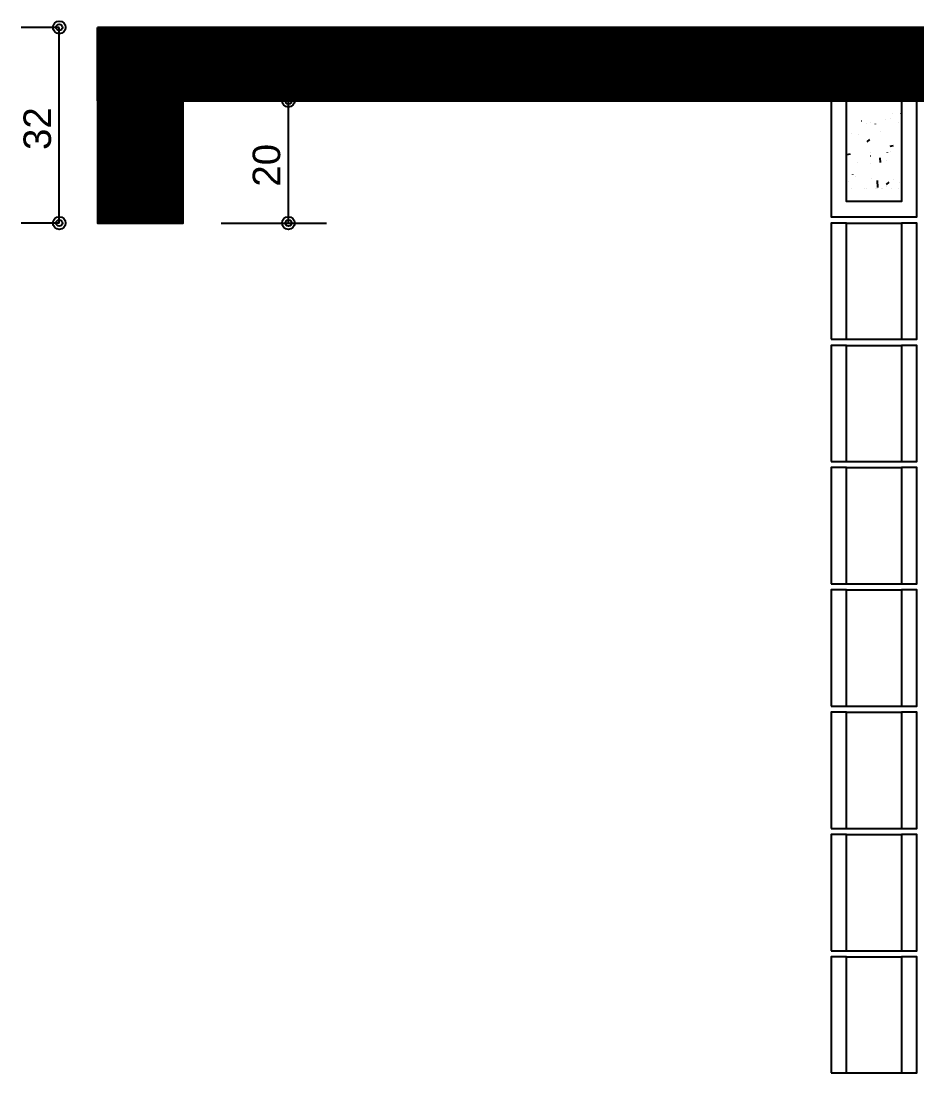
# Model space of a CAD drawing. Extents: x 0 to 119, y 0 to 84.
# Drawn here: x 26.77 to 32.64, y 25.64 to 32.52 of the extents above; entities that cross this region are included whole.
import ezdxf

# ---------------------------------------------------------------- set-up
doc = ezdxf.new("R2010")
doc.units = 0
doc.header["$MEASUREMENT"] = 0
for name, color, linetype in [('10', 252, 'CONTINUOUS'), ('29', 9, 'CONTINUOUS'), ('32', 250, 'CONTINUOUS'), ('6', 178, 'CONTINUOUS'), ('9', 8, 'CONTINUOUS')]:
    doc.layers.add(name, color=color, linetype=linetype)
doc.styles.add('TQS_ARIAL', font='arial.ttf')

msp = doc.modelspace()

# ---------------------------------------------------------------- linework, layer by layer
at = {"layer": '10', "color": 252, "linetype": 'Continuous'}
for p, q in [((32.174711, 32.000229), (32.534711, 32.000229)), ((32.174711, 31.999151), (32.534711, 31.999151)), ((32.174711, 31.999151), (32.534711, 31.999151)), ((32.174711, 31.200229), (32.534711, 31.200229)), ((32.174711, 30.440229), (32.534711, 30.440229)), ((32.174711, 30.400229), (32.534711, 30.400229)), ((32.174711, 29.640229), (32.534711, 29.640229)), ((32.174711, 29.600229), (32.534711, 29.600229)), ((32.174711, 28.840229), (32.534711, 28.840229)), ((32.174711, 28.800229), (32.534711, 28.800229)), ((32.174711, 28.040229), (32.534711, 28.040229)), ((32.174711, 28.000229), (32.534711, 28.000229)), ((32.174711, 27.240229), (32.534711, 27.240229)), ((32.174711, 27.200229), (32.534711, 27.200229)), ((32.174711, 26.440229), (32.534711, 26.440229)), ((32.174711, 26.400229), (32.534711, 26.400229)), ((32.174711, 25.640229), (32.534711, 25.640229))]:
    msp.add_line(p, q, dxfattribs=at)
for points in [[(32.174711, 32.000229), (32.074711, 32.000229), (32.074711, 31.240229), (32.634711, 31.240229), (32.634711, 32.000229), (32.534711, 32.000229), (32.534711, 31.340229), (32.174711, 31.340229), (32.174711, 32.000229)], [(32.074711, 30.440229), (32.174711, 30.440229), (32.174711, 31.200229), (32.074711, 31.200229), (32.074711, 30.440229)], [(32.534711, 30.440229), (32.634711, 30.440229), (32.634711, 31.200229), (32.534711, 31.200229), (32.534711, 30.440229)], [(32.074711, 29.640229), (32.174711, 29.640229), (32.174711, 30.400229), (32.074711, 30.400229), (32.074711, 29.640229)], [(32.534711, 29.640229), (32.634711, 29.640229), (32.634711, 30.400229), (32.534711, 30.400229), (32.534711, 29.640229)], [(32.074711, 28.840229), (32.174711, 28.840229), (32.174711, 29.600229), (32.074711, 29.600229), (32.074711, 28.840229)], [(32.534711, 28.840229), (32.634711, 28.840229), (32.634711, 29.600229), (32.534711, 29.600229), (32.534711, 28.840229)], [(32.074711, 28.040229), (32.174711, 28.040229), (32.174711, 28.800229), (32.074711, 28.800229), (32.074711, 28.040229)], [(32.534711, 28.040229), (32.634711, 28.040229), (32.634711, 28.800229), (32.534711, 28.800229), (32.534711, 28.040229)], [(32.074711, 27.240229), (32.174711, 27.240229), (32.174711, 28.000229), (32.074711, 28.000229), (32.074711, 27.240229)], [(32.534711, 27.240229), (32.634711, 27.240229), (32.634711, 28.000229), (32.534711, 28.000229), (32.534711, 27.240229)], [(32.074711, 26.440229), (32.174711, 26.440229), (32.174711, 27.200229), (32.074711, 27.200229), (32.074711, 26.440229)], [(32.534711, 26.440229), (32.634711, 26.440229), (32.634711, 27.200229), (32.534711, 27.200229), (32.534711, 26.440229)], [(32.074711, 25.640229), (32.174711, 25.640229), (32.174711, 26.400229), (32.074711, 26.400229), (32.074711, 25.640229)], [(32.534711, 25.640229), (32.634711, 25.640229), (32.634711, 26.400229), (32.534711, 26.400229), (32.534711, 25.640229)]]:
    msp.add_lwpolyline(points, dxfattribs=at)
at = {"layer": '29', "color": 9, "linetype": 'Continuous'}
for p, q in [((27.274711, 31.446641), (28.308299, 32.480229)), ((27.274711, 31.460783), (28.294157, 32.480229)), ((27.274711, 31.474925), (28.280015, 32.480229)), ((27.274711, 31.489067), (28.265873, 32.480229)), ((27.274711, 31.503209), (28.25173, 32.480229)), ((27.274711, 31.517351), (28.237588, 32.480229)), ((27.274711, 31.531493), (28.223446, 32.480229)), ((27.274711, 31.545636), (28.209304, 32.480229)), ((27.274711, 31.559778), (28.195162, 32.480229)), ((27.274711, 31.57392), (28.18102, 32.480229)), ((27.274711, 31.588062), (28.166878, 32.480229)), ((27.274711, 31.602204), (28.152735, 32.480229)), ((27.274711, 31.616346), (28.138593, 32.480229)), ((27.274711, 31.630488), (28.124451, 32.480229)), ((27.274711, 31.64463), (28.110309, 32.480229)), ((27.274711, 31.658773), (28.096167, 32.480229)), ((27.274711, 31.672915), (28.082025, 32.480229)), ((27.274711, 31.687057), (28.067883, 32.480229)), ((27.274711, 31.701199), (28.05374, 32.480229)), ((27.274711, 31.715341), (28.039598, 32.480229)), ((27.274711, 31.729483), (28.025456, 32.480229)), ((27.274711, 31.743625), (28.011314, 32.480229)), ((27.274711, 31.757768), (27.997172, 32.480229)), ((27.274711, 31.77191), (27.98303, 32.480229)), ((27.274711, 31.786052), (27.968888, 32.480229)), ((27.274711, 31.800194), (27.954746, 32.480229)), ((27.274711, 31.814336), (27.940603, 32.480229)), ((27.274711, 31.828478), (27.926461, 32.480229)), ((27.274711, 31.84262), (27.912319, 32.480229)), ((27.274711, 31.856762), (27.898177, 32.480229)), ((27.274711, 31.870905), (27.884035, 32.480229)), ((27.274711, 31.885047), (27.869893, 32.480229)), ((27.274711, 31.899189), (27.855751, 32.480229)), ((27.274711, 31.913331), (27.841608, 32.480229)), ((27.274711, 31.927473), (27.827466, 32.480229)), ((27.274711, 31.941615), (27.813324, 32.480229)), ((27.274711, 31.955757), (27.799182, 32.480229)), ((27.274711, 31.9699), (27.78504, 32.480229)), ((27.274711, 31.984042), (27.770898, 32.480229)), ((27.274711, 31.998184), (27.756756, 32.480229)), ((27.274711, 32.012326), (27.742614, 32.480229)), ((27.274711, 32.026468), (27.728471, 32.480229)), ((27.274711, 32.04061), (27.714329, 32.480229)), ((27.274711, 32.054752), (27.700187, 32.480229)), ((27.274711, 32.068895), (27.686045, 32.480229)), ((27.274711, 32.083037), (27.671903, 32.480229)), ((27.274711, 32.097179), (27.657761, 32.480229)), ((27.274711, 32.111321), (27.643619, 32.480229)), ((27.274711, 32.125463), (27.629476, 32.480229)), ((27.274711, 32.139605), (27.615334, 32.480229)), ((27.274711, 32.153747), (27.601192, 32.480229)), ((27.274711, 32.167889), (27.58705, 32.480229)), ((27.274711, 32.182032), (27.572908, 32.480229)), ((27.274711, 32.196174), (27.558766, 32.480229)), ((27.274711, 32.210316), (27.544624, 32.480229)), ((27.274711, 32.224458), (27.530481, 32.480229)), ((27.274711, 32.2386), (27.516339, 32.480229)), ((27.274711, 32.252742), (27.502197, 32.480229)), ((27.274711, 32.266884), (27.488055, 32.480229)), ((27.274711, 32.281027), (27.473913, 32.480229)), ((27.274711, 32.295169), (27.459771, 32.480229)), ((27.274711, 32.309311), (27.445629, 32.480229)), ((27.274711, 32.323453), (27.431487, 32.480229)), ((27.274711, 32.337595), (27.417344, 32.480229)), ((27.274711, 32.351737), (27.403202, 32.480229)), ((27.274711, 32.365879), (27.38906, 32.480229)), ((27.274711, 32.380022), (27.374918, 32.480229)), ((27.274711, 32.394164), (27.360776, 32.480229)), ((27.274711, 32.408306), (27.346634, 32.480229)), ((27.274711, 32.422448), (27.332492, 32.480229)), ((27.274711, 32.43659), (27.318349, 32.480229)), ((27.274711, 32.450732), (27.304207, 32.480229)), ((27.274711, 32.464874), (27.290065, 32.480229)), ((27.274711, 32.479016), (27.275923, 32.480229)), ((27.274711, 32.475812), (27.834711, 31.915812)), ((27.274711, 32.46167), (27.834711, 31.90167)), ((27.274711, 32.447528), (27.834711, 31.887528)), ((27.274711, 32.433386), (27.834711, 31.873386)), ((27.274711, 32.419244), (27.834711, 31.859244)), ((27.284436, 32.480229), (27.834711, 31.929955)), ((27.298578, 32.480229), (27.834711, 31.944097)), ((27.31272, 32.480229), (27.834711, 31.958239)), ((27.326863, 32.480229), (27.834711, 31.972381)), ((27.341005, 32.480229), (27.834711, 31.986523)), ((27.355147, 32.480229), (27.834711, 32.000229)), ((27.369289, 32.480229), (27.849289, 32.000229)), ((27.383431, 32.480229), (27.863431, 32.000229)), ((27.397573, 32.480229), (27.877573, 32.000229)), ((27.411715, 32.480229), (27.891715, 32.000229)), ((27.425858, 32.480229), (27.905858, 32.000229)), ((27.44, 32.480229), (27.92, 32.000229)), ((27.454142, 32.480229), (27.934142, 32.000229)), ((27.468284, 32.480229), (27.948284, 32.000229)), ((27.482426, 32.480229), (27.962426, 32.000229)), ((27.496568, 32.480229), (27.976568, 32.000229)), ((27.51071, 32.480229), (27.99071, 32.000229)), ((27.524853, 32.480229), (28.004853, 32.000229)), ((27.538995, 32.480229), (28.018995, 32.000229)), ((27.553137, 32.480229), (28.033137, 32.000229)), ((27.567279, 32.480229), (28.047279, 32.000229)), ((27.581421, 32.480229), (28.061421, 32.000229)), ((27.595563, 32.480229), (28.075563, 32.000229)), ((27.609705, 32.480229), (28.089705, 32.000229)), ((27.623847, 32.480229), (28.103847, 32.000229)), ((27.63799, 32.480229), (28.11799, 32.000229)), ((27.652132, 32.480229), (28.132132, 32.000229)), ((27.666274, 32.480229), (28.146274, 32.000229)), ((27.680416, 32.480229), (28.160416, 32.000229)), ((27.694558, 32.480229), (28.174558, 32.000229)), ((27.7087, 32.480229), (28.1887, 32.000229)), ((27.722842, 32.480229), (28.202842, 32.000229)), ((27.736985, 32.480229), (28.216985, 32.000229)), ((27.751127, 32.480229), (28.231127, 32.000229)), ((27.765269, 32.480229), (28.245269, 32.000229)), ((27.779411, 32.480229), (28.259411, 32.000229)), ((27.793553, 32.480229), (28.273553, 32.000229)), ((27.807695, 32.480229), (28.287695, 32.000229)), ((27.821837, 32.480229), (28.301837, 32.000229)), ((27.835979, 32.480229), (28.315979, 32.000229)), ((27.842441, 32.000229), (28.322441, 32.480229)), ((27.850122, 32.480229), (28.330122, 32.000229)), ((27.856583, 32.000229), (28.336583, 32.480229)), ((27.864264, 32.480229), (28.344264, 32.000229)), ((27.870725, 32.000229), (28.350725, 32.480229)), ((27.878406, 32.480229), (28.358406, 32.000229)), ((27.884867, 32.000229), (28.364867, 32.480229)), ((27.892548, 32.480229), (28.372548, 32.000229)), ((27.89901, 32.000229), (28.37901, 32.480229)), ((27.90669, 32.480229), (28.38669, 32.000229)), ((27.913152, 32.000229), (28.393152, 32.480229)), ((27.920832, 32.480229), (28.400832, 32.000229)), ((27.927294, 32.000229), (28.407294, 32.480229)), ((27.934974, 32.480229), (28.414974, 32.000229)), ((27.941436, 32.000229), (28.421436, 32.480229)), ((27.949117, 32.480229), (28.429117, 32.000229)), ((27.955578, 32.000229), (28.435578, 32.480229)), ((27.963259, 32.480229), (28.443259, 32.000229)), ((27.96972, 32.000229), (28.44972, 32.480229)), ((27.977401, 32.480229), (28.457401, 32.000229)), ((27.983862, 32.000229), (28.463862, 32.480229)), ((27.991543, 32.480229), (28.471543, 32.000229)), ((27.998005, 32.000229), (28.478005, 32.480229)), ((28.005685, 32.480229), (28.485685, 32.000229)), ((28.012147, 32.000229), (28.492147, 32.480229)), ((28.019827, 32.480229), (28.499827, 32.000229)), ((28.026289, 32.000229), (28.506289, 32.480229)), ((28.033969, 32.480229), (28.513969, 32.000229)), ((28.040431, 32.000229), (28.520431, 32.480229)), ((28.048112, 32.480229), (28.528112, 32.000229)), ((28.054573, 32.000229), (28.534573, 32.480229)), ((28.062254, 32.480229), (28.542254, 32.000229)), ((28.068715, 32.000229), (28.548715, 32.480229)), ((28.076396, 32.480229), (28.556396, 32.000229)), ((28.082857, 32.000229), (28.562857, 32.480229)), ((28.090538, 32.480229), (28.570538, 32.000229)), ((28.097, 32.000229), (28.577, 32.480229)), ((28.10468, 32.480229), (28.58468, 32.000229)), ((28.111142, 32.000229), (28.591142, 32.480229)), ((28.118822, 32.480229), (28.598822, 32.000229)), ((28.125284, 32.000229), (28.605284, 32.480229)), ((28.132964, 32.480229), (28.612964, 32.000229)), ((28.139426, 32.000229), (28.619426, 32.480229)), ((28.147106, 32.480229), (28.627106, 32.000229)), ((28.153568, 32.000229), (28.633568, 32.480229)), ((28.161249, 32.480229), (28.641249, 32.000229)), ((28.16771, 32.000229), (28.64771, 32.480229)), ((28.175391, 32.480229), (28.655391, 32.000229)), ((28.181852, 32.000229), (28.661852, 32.480229)), ((28.189533, 32.480229), (28.669533, 32.000229)), ((28.195994, 32.000229), (28.675994, 32.480229)), ((28.203675, 32.480229), (28.683675, 32.000229)), ((28.210137, 32.000229), (28.690137, 32.480229)), ((28.217817, 32.480229), (28.697817, 32.000229)), ((28.224279, 32.000229), (28.704279, 32.480229)), ((28.231959, 32.480229), (28.711959, 32.000229)), ((28.238421, 32.000229), (28.718421, 32.480229)), ((28.246101, 32.480229), (28.726101, 32.000229)), ((28.252563, 32.000229), (28.732563, 32.480229)), ((28.260244, 32.480229), (28.740244, 32.000229)), ((28.266705, 32.000229), (28.746705, 32.480229)), ((28.274386, 32.480229), (28.754386, 32.000229)), ((28.280847, 32.000229), (28.760847, 32.480229)), ((28.288528, 32.480229), (28.768528, 32.000229)), ((28.294989, 32.000229), (28.774989, 32.480229)), ((28.30267, 32.480229), (28.78267, 32.000229)), ((28.309132, 32.000229), (28.789132, 32.480229)), ((28.316812, 32.480229), (28.796812, 32.000229)), ((28.323274, 32.000229), (28.803274, 32.480229)), ((28.330954, 32.480229), (28.810954, 32.000229)), ((28.337416, 32.000229), (28.817416, 32.480229)), ((28.345096, 32.480229), (28.825096, 32.000229)), ((28.351558, 32.000229), (28.831558, 32.480229)), ((28.359239, 32.480229), (28.839239, 32.000229)), ((28.3657, 32.000229), (28.8457, 32.480229)), ((28.373381, 32.480229), (28.853381, 32.000229)), ((28.379842, 32.000229), (28.859842, 32.480229)), ((28.387523, 32.480229), (28.867523, 32.000229)), ((28.393984, 32.000229), (28.873984, 32.480229)), ((28.401665, 32.480229), (28.881665, 32.000229)), ((28.408127, 32.000229), (28.888127, 32.480229)), ((28.415807, 32.480229), (28.895807, 32.000229)), ((28.422269, 32.000229), (28.902269, 32.480229)), ((28.429949, 32.480229), (28.909949, 32.000229)), ((28.436411, 32.000229), (28.916411, 32.480229)), ((28.444091, 32.480229), (28.924091, 32.000229)), ((28.450553, 32.000229), (28.930553, 32.480229)), ((28.458233, 32.480229), (28.938233, 32.000229)), ((28.464695, 32.000229), (28.944695, 32.480229)), ((28.472376, 32.480229), (28.952376, 32.000229)), ((28.478837, 32.000229), (28.958837, 32.480229)), ((28.486518, 32.480229), (28.966518, 32.000229)), ((28.492979, 32.000229), (28.972979, 32.480229)), ((28.50066, 32.480229), (28.98066, 32.000229)), ((28.507121, 32.000229), (28.987121, 32.480229)), ((28.514802, 32.480229), (28.994802, 32.000229)), ((28.521264, 32.000229), (29.001264, 32.480229)), ((28.528944, 32.480229), (29.008944, 32.000229)), ((28.535406, 32.000229), (29.015406, 32.480229)), ((28.543086, 32.480229), (29.023086, 32.000229)), ((28.549548, 32.000229), (29.029548, 32.480229)), ((28.557228, 32.480229), (29.037228, 32.000229)), ((28.56369, 32.000229), (29.04369, 32.480229)), ((28.571371, 32.480229), (29.051371, 32.000229)), ((28.577832, 32.000229), (29.057832, 32.480229)), ((28.585513, 32.480229), (29.065513, 32.000229)), ((28.591974, 32.000229), (29.071974, 32.480229)), ((28.599655, 32.480229), (29.079655, 32.000229)), ((28.606116, 32.000229), (29.086116, 32.480229)), ((28.613797, 32.480229), (29.093797, 32.000229)), ((28.620259, 32.000229), (29.100259, 32.480229)), ((28.627939, 32.480229), (29.107939, 32.000229)), ((28.634401, 32.000229), (29.114401, 32.480229)), ((28.642081, 32.480229), (29.122081, 32.000229)), ((28.648543, 32.000229), (29.128543, 32.480229)), ((28.656223, 32.480229), (29.136223, 32.000229)), ((28.662685, 32.000229), (29.142685, 32.480229)), ((28.670365, 32.480229), (29.150365, 32.000229)), ((28.676827, 32.000229), (29.156827, 32.480229)), ((28.684508, 32.480229), (29.164508, 32.000229)), ((28.690969, 32.000229), (29.170969, 32.480229)), ((28.69865, 32.480229), (29.17865, 32.000229)), ((28.705111, 32.000229), (29.185111, 32.480229)), ((28.712792, 32.480229), (29.192792, 32.000229)), ((28.719253, 32.000229), (29.199253, 32.480229)), ((28.726934, 32.480229), (29.206934, 32.000229)), ((28.733396, 32.000229), (29.213396, 32.480229)), ((28.741076, 32.480229), (29.221076, 32.000229)), ((28.747538, 32.000229), (29.227538, 32.480229)), ((28.755218, 32.480229), (29.235218, 32.000229)), ((28.76168, 32.000229), (29.24168, 32.480229)), ((28.76936, 32.480229), (29.24936, 32.000229)), ((28.775822, 32.000229), (29.255822, 32.480229)), ((28.783503, 32.480229), (29.263503, 32.000229)), ((28.789964, 32.000229), (29.269964, 32.480229)), ((28.797645, 32.480229), (29.277645, 32.000229)), ((28.804106, 32.000229), (29.284106, 32.480229)), ((28.811787, 32.480229), (29.291787, 32.000229)), ((28.818248, 32.000229), (29.298248, 32.480229)), ((28.825929, 32.480229), (29.305929, 32.000229)), ((28.832391, 32.000229), (29.312391, 32.480229)), ((28.840071, 32.480229), (29.320071, 32.000229)), ((28.846533, 32.000229), (29.326533, 32.480229)), ((28.854213, 32.480229), (29.334213, 32.000229)), ((28.860675, 32.000229), (29.340675, 32.480229)), ((28.868355, 32.480229), (29.348355, 32.000229)), ((28.874817, 32.000229), (29.354817, 32.480229)), ((28.882498, 32.480229), (29.362498, 32.000229)), ((28.888959, 32.000229), (29.368959, 32.480229)), ((28.89664, 32.480229), (29.37664, 32.000229)), ((28.903101, 32.000229), (29.383101, 32.480229)), ((28.910782, 32.480229), (29.390782, 32.000229)), ((28.917243, 32.000229), (29.397243, 32.480229)), ((28.924924, 32.480229), (29.404924, 32.000229)), ((28.931386, 32.000229), (29.411386, 32.480229)), ((28.939066, 32.480229), (29.419066, 32.000229)), ((28.945528, 32.000229), (29.425528, 32.480229)), ((28.953208, 32.480229), (29.433208, 32.000229)), ((28.95967, 32.000229), (29.43967, 32.480229)), ((28.96735, 32.480229), (29.44735, 32.000229)), ((28.973812, 32.000229), (29.453812, 32.480229)), ((28.981492, 32.480229), (29.461492, 32.000229)), ((28.987954, 32.000229), (29.467954, 32.480229)), ((28.995635, 32.480229), (29.475635, 32.000229)), ((29.002096, 32.000229), (29.482096, 32.480229)), ((29.009777, 32.480229), (29.489777, 32.000229)), ((29.016238, 32.000229), (29.496238, 32.480229)), ((29.023919, 32.480229), (29.503919, 32.000229)), ((29.03038, 32.000229), (29.51038, 32.480229)), ((29.038061, 32.480229), (29.518061, 32.000229)), ((29.044523, 32.000229), (29.524523, 32.480229)), ((29.052203, 32.480229), (29.532203, 32.000229)), ((29.058665, 32.000229), (29.538665, 32.480229)), ((29.066345, 32.480229), (29.546345, 32.000229)), ((29.072807, 32.000229), (29.552807, 32.480229)), ((29.080487, 32.480229), (29.560487, 32.000229)), ((29.086949, 32.000229), (29.566949, 32.480229)), ((29.09463, 32.480229), (29.57463, 32.000229)), ((29.101091, 32.000229), (29.581091, 32.480229)), ((29.108772, 32.480229), (29.588772, 32.000229)), ((29.115233, 32.000229), (29.595233, 32.480229)), ((29.122914, 32.480229), (29.602914, 32.000229)), ((29.129375, 32.000229), (29.609375, 32.480229)), ((29.137056, 32.480229), (29.617056, 32.000229)), ((29.143518, 32.000229), (29.623518, 32.480229)), ((29.151198, 32.480229), (29.631198, 32.000229)), ((29.15766, 32.000229), (29.63766, 32.480229)), ((29.16534, 32.480229), (29.64534, 32.000229)), ((29.171802, 32.000229), (29.651802, 32.480229)), ((29.179482, 32.480229), (29.659482, 32.000229)), ((29.185944, 32.000229), (29.665944, 32.480229)), ((29.193625, 32.480229), (29.673625, 32.000229)), ((29.200086, 32.000229), (29.680086, 32.480229)), ((29.207767, 32.480229), (29.687767, 32.000229)), ((29.214228, 32.000229), (29.694228, 32.480229)), ((29.221909, 32.480229), (29.701909, 32.000229)), ((29.22837, 32.000229), (29.70837, 32.480229)), ((29.236051, 32.480229), (29.716051, 32.000229)), ((29.242513, 32.000229), (29.722513, 32.480229)), ((29.250193, 32.480229), (29.730193, 32.000229)), ((29.256655, 32.000229), (29.736655, 32.480229)), ((29.264335, 32.480229), (29.744335, 32.000229)), ((29.270797, 32.000229), (29.750797, 32.480229)), ((29.278477, 32.480229), (29.758477, 32.000229)), ((29.284939, 32.000229), (29.764939, 32.480229)), ((29.292619, 32.480229), (29.772619, 32.000229)), ((29.299081, 32.000229), (29.779081, 32.480229)), ((29.306762, 32.480229), (29.786762, 32.000229)), ((29.313223, 32.000229), (29.793223, 32.480229)), ((29.320904, 32.480229), (29.800904, 32.000229)), ((29.327365, 32.000229), (29.807365, 32.480229)), ((29.335046, 32.480229), (29.815046, 32.000229)), ((29.341507, 32.000229), (29.821507, 32.480229)), ((29.349188, 32.480229), (29.829188, 32.000229)), ((29.35565, 32.000229), (29.83565, 32.480229)), ((29.36333, 32.480229), (29.84333, 32.000229)), ((29.369792, 32.000229), (29.849792, 32.480229)), ((29.377472, 32.480229), (29.857472, 32.000229)), ((29.383934, 32.000229), (29.863934, 32.480229)), ((29.391614, 32.480229), (29.871614, 32.000229)), ((29.398076, 32.000229), (29.878076, 32.480229)), ((29.405757, 32.480229), (29.885757, 32.000229)), ((29.412218, 32.000229), (29.892218, 32.480229)), ((29.419899, 32.480229), (29.899899, 32.000229)), ((29.42636, 32.000229), (29.90636, 32.480229)), ((29.434041, 32.480229), (29.914041, 32.000229)), ((29.440502, 32.000229), (29.920502, 32.480229)), ((29.448183, 32.480229), (29.928183, 32.000229)), ((29.454645, 32.000229), (29.934645, 32.480229)), ((29.462325, 32.480229), (29.942325, 32.000229)), ((29.468787, 32.000229), (29.948787, 32.480229)), ((29.476467, 32.480229), (29.956467, 32.000229)), ((29.482929, 32.000229), (29.962929, 32.480229)), ((29.490609, 32.480229), (29.970609, 32.000229)), ((29.497071, 32.000229), (29.977071, 32.480229)), ((29.504751, 32.480229), (29.984751, 32.000229)), ((29.511213, 32.000229), (29.991213, 32.480229)), ((29.518894, 32.480229), (29.998894, 32.000229)), ((29.525355, 32.000229), (30.005355, 32.480229)), ((29.533036, 32.480229), (30.013036, 32.000229)), ((29.539497, 32.000229), (30.019497, 32.480229)), ((29.547178, 32.480229), (30.027178, 32.000229)), ((29.553639, 32.000229), (30.033639, 32.480229)), ((29.56132, 32.480229), (30.04132, 32.000229)), ((29.567782, 32.000229), (30.047782, 32.480229)), ((29.575462, 32.480229), (30.055462, 32.000229)), ((29.581924, 32.000229), (30.061924, 32.480229)), ((29.589604, 32.480229), (30.069604, 32.000229)), ((29.596066, 32.000229), (30.076066, 32.480229)), ((29.603746, 32.480229), (30.083746, 32.000229)), ((29.610208, 32.000229), (30.090208, 32.480229)), ((29.617889, 32.480229), (30.097889, 32.000229)), ((29.62435, 32.000229), (30.10435, 32.480229)), ((29.632031, 32.480229), (30.112031, 32.000229)), ((29.638492, 32.000229), (30.118492, 32.480229)), ((29.646173, 32.480229), (30.126173, 32.000229)), ((29.652634, 32.000229), (30.132634, 32.480229)), ((29.660315, 32.480229), (30.140315, 32.000229)), ((29.666777, 32.000229), (30.146777, 32.480229)), ((29.674457, 32.480229), (30.154457, 32.000229)), ((29.680919, 32.000229), (30.160919, 32.480229)), ((29.688599, 32.480229), (30.168599, 32.000229)), ((29.695061, 32.000229), (30.175061, 32.480229)), ((29.702741, 32.480229), (30.182741, 32.000229)), ((29.709203, 32.000229), (30.189203, 32.480229)), ((29.716884, 32.480229), (30.196884, 32.000229)), ((29.723345, 32.000229), (30.203345, 32.480229)), ((29.731026, 32.480229), (30.211026, 32.000229)), ((29.737487, 32.000229), (30.217487, 32.480229)), ((29.745168, 32.480229), (30.225168, 32.000229)), ((29.751629, 32.000229), (30.231629, 32.480229)), ((29.75931, 32.480229), (30.23931, 32.000229)), ((29.765772, 32.000229), (30.245772, 32.480229)), ((29.773452, 32.480229), (30.253452, 32.000229)), ((29.779914, 32.000229), (30.259914, 32.480229)), ((29.787594, 32.480229), (30.267594, 32.000229)), ((29.794056, 32.000229), (30.274056, 32.480229)), ((29.801736, 32.480229), (30.281736, 32.000229)), ((29.808198, 32.000229), (30.288198, 32.480229)), ((29.815878, 32.480229), (30.295878, 32.000229)), ((29.82234, 32.000229), (30.30234, 32.480229)), ((29.830021, 32.480229), (30.310021, 32.000229)), ((29.836482, 32.000229), (30.316482, 32.480229)), ((29.844163, 32.480229), (30.324163, 32.000229)), ((29.850624, 32.000229), (30.330624, 32.480229)), ((29.858305, 32.480229), (30.338305, 32.000229)), ((29.864766, 32.000229), (30.344766, 32.480229)), ((29.872447, 32.480229), (30.352447, 32.000229)), ((29.878909, 32.000229), (30.358909, 32.480229)), ((29.886589, 32.480229), (30.366589, 32.000229)), ((29.893051, 32.000229), (30.373051, 32.480229)), ((29.900731, 32.480229), (30.380731, 32.000229)), ((29.907193, 32.000229), (30.387193, 32.480229)), ((29.914873, 32.480229), (30.394873, 32.000229)), ((29.921335, 32.000229), (30.401335, 32.480229)), ((29.929016, 32.480229), (30.409016, 32.000229)), ((29.935477, 32.000229), (30.415477, 32.480229)), ((29.943158, 32.480229), (30.423158, 32.000229)), ((29.949619, 32.000229), (30.429619, 32.480229)), ((29.9573, 32.480229), (30.4373, 32.000229)), ((29.963761, 32.000229), (30.443761, 32.480229)), ((29.971442, 32.480229), (30.451442, 32.000229)), ((29.977904, 32.000229), (30.457904, 32.480229)), ((29.985584, 32.480229), (30.465584, 32.000229)), ((29.992046, 32.000229), (30.472046, 32.480229)), ((29.999726, 32.480229), (30.479726, 32.000229)), ((30.006188, 32.000229), (30.486188, 32.480229)), ((30.013868, 32.480229), (30.493868, 32.000229)), ((30.02033, 32.000229), (30.50033, 32.480229)), ((30.028011, 32.480229), (30.508011, 32.000229)), ((30.034472, 32.000229), (30.514472, 32.480229)), ((30.042153, 32.480229), (30.522153, 32.000229)), ((30.048614, 32.000229), (30.528614, 32.480229)), ((30.056295, 32.480229), (30.536295, 32.000229)), ((30.062756, 32.000229), (30.542756, 32.480229)), ((30.070437, 32.480229), (30.550437, 32.000229)), ((30.076899, 32.000229), (30.556899, 32.480229)), ((30.084579, 32.480229), (30.564579, 32.000229)), ((30.091041, 32.000229), (30.571041, 32.480229)), ((30.098721, 32.480229), (30.578721, 32.000229)), ((30.105183, 32.000229), (30.585183, 32.480229)), ((30.112863, 32.480229), (30.592863, 32.000229)), ((30.119325, 32.000229), (30.599325, 32.480229)), ((30.127005, 32.480229), (30.607005, 32.000229)), ((30.133467, 32.000229), (30.613467, 32.480229)), ((30.141148, 32.480229), (30.621148, 32.000229)), ((30.147609, 32.000229), (30.627609, 32.480229)), ((30.15529, 32.480229), (30.63529, 32.000229)), ((30.161751, 32.000229), (30.641751, 32.480229)), ((30.169432, 32.480229), (30.649432, 32.000229)), ((30.175893, 32.000229), (30.655893, 32.480229)), ((30.183574, 32.480229), (30.663574, 32.000229)), ((30.190036, 32.000229), (30.670036, 32.480229)), ((30.197716, 32.480229), (30.677716, 32.000229)), ((30.204178, 32.000229), (30.684178, 32.480229)), ((30.211858, 32.480229), (30.691858, 32.000229)), ((30.21832, 32.000229), (30.69832, 32.480229)), ((30.226, 32.480229), (30.706, 32.000229)), ((30.232462, 32.000229), (30.712462, 32.480229)), ((30.240143, 32.480229), (30.720143, 32.000229)), ((30.246604, 32.000229), (30.726604, 32.480229)), ((30.254285, 32.480229), (30.734285, 32.000229)), ((30.260746, 32.000229), (30.740746, 32.480229)), ((30.268427, 32.480229), (30.748427, 32.000229)), ((30.274888, 32.000229), (30.754888, 32.480229)), ((30.282569, 32.480229), (30.762569, 32.000229)), ((30.289031, 32.000229), (30.769031, 32.480229)), ((30.296711, 32.480229), (30.776711, 32.000229)), ((30.303173, 32.000229), (30.783173, 32.480229)), ((30.310853, 32.480229), (30.790853, 32.000229)), ((30.317315, 32.000229), (30.797315, 32.480229)), ((30.324995, 32.480229), (30.804995, 32.000229)), ((30.331457, 32.000229), (30.811457, 32.480229)), ((30.339137, 32.480229), (30.819137, 32.000229)), ((30.345599, 32.000229), (30.825599, 32.480229)), ((30.35328, 32.480229), (30.83328, 32.000229)), ((30.359741, 32.000229), (30.839741, 32.480229)), ((30.367422, 32.480229), (30.847422, 32.000229)), ((30.373883, 32.000229), (30.853883, 32.480229)), ((30.381564, 32.480229), (30.861564, 32.000229)), ((30.388025, 32.000229), (30.868025, 32.480229)), ((30.395706, 32.480229), (30.875706, 32.000229)), ((30.402168, 32.000229), (30.882168, 32.480229)), ((30.409848, 32.480229), (30.889848, 32.000229)), ((30.41631, 32.000229), (30.89631, 32.480229)), ((30.42399, 32.480229), (30.90399, 32.000229)), ((30.430452, 32.000229), (30.910452, 32.480229)), ((30.438132, 32.480229), (30.918132, 32.000229)), ((30.444594, 32.000229), (30.924594, 32.480229)), ((30.452275, 32.480229), (30.932275, 32.000229)), ((30.458736, 32.000229), (30.938736, 32.480229)), ((30.466417, 32.480229), (30.946417, 32.000229)), ((30.472878, 32.000229), (30.952878, 32.480229)), ((30.480559, 32.480229), (30.960559, 32.000229)), ((30.48702, 32.000229), (30.96702, 32.480229)), ((30.494701, 32.480229), (30.974701, 32.000229)), ((30.501163, 32.000229), (30.981163, 32.480229)), ((30.508843, 32.480229), (30.988843, 32.000229)), ((30.515305, 32.000229), (30.995305, 32.480229)), ((30.522985, 32.480229), (31.002985, 32.000229)), ((30.529447, 32.000229), (31.009447, 32.480229)), ((30.537127, 32.480229), (31.017127, 32.000229)), ((30.543589, 32.000229), (31.023589, 32.480229)), ((30.55127, 32.480229), (31.03127, 32.000229)), ((30.557731, 32.000229), (31.037731, 32.480229)), ((30.565412, 32.480229), (31.045412, 32.000229)), ((30.571873, 32.000229), (31.051873, 32.480229)), ((30.579554, 32.480229), (31.059554, 32.000229)), ((30.586015, 32.000229), (31.066015, 32.480229)), ((30.593696, 32.480229), (31.073696, 32.000229)), ((30.600158, 32.000229), (31.080158, 32.480229)), ((30.607838, 32.480229), (31.087838, 32.000229)), ((30.6143, 32.000229), (31.0943, 32.480229)), ((30.62198, 32.480229), (31.10198, 32.000229)), ((30.628442, 32.000229), (31.108442, 32.480229)), ((30.636122, 32.480229), (31.116122, 32.000229)), ((30.642584, 32.000229), (31.122584, 32.480229)), ((30.650264, 32.480229), (31.130264, 32.000229)), ((30.656726, 32.000229), (31.136726, 32.480229)), ((30.664407, 32.480229), (31.144407, 32.000229)), ((30.670868, 32.000229), (31.150868, 32.480229)), ((30.678549, 32.480229), (31.158549, 32.000229)), ((30.68501, 32.000229), (31.16501, 32.480229)), ((30.692691, 32.480229), (31.172691, 32.000229)), ((30.699152, 32.000229), (31.179152, 32.480229)), ((30.706833, 32.480229), (31.186833, 32.000229)), ((30.713295, 32.000229), (31.193295, 32.480229)), ((30.720975, 32.480229), (31.200975, 32.000229)), ((30.727437, 32.000229), (31.207437, 32.480229)), ((30.735117, 32.480229), (31.215117, 32.000229)), ((30.741579, 32.000229), (31.221579, 32.480229)), ((30.749259, 32.480229), (31.229259, 32.000229)), ((30.755721, 32.000229), (31.235721, 32.480229)), ((30.763402, 32.480229), (31.243402, 32.000229)), ((30.769863, 32.000229), (31.249863, 32.480229)), ((30.777544, 32.480229), (31.257544, 32.000229)), ((30.784005, 32.000229), (31.264005, 32.480229)), ((30.791686, 32.480229), (31.271686, 32.000229)), ((30.798147, 32.000229), (31.278147, 32.480229)), ((30.805828, 32.480229), (31.285828, 32.000229)), ((30.81229, 32.000229), (31.29229, 32.480229)), ((30.81997, 32.480229), (31.29997, 32.000229)), ((30.826432, 32.000229), (31.306432, 32.480229)), ((30.834112, 32.480229), (31.314112, 32.000229)), ((30.840574, 32.000229), (31.320574, 32.480229)), ((30.848254, 32.480229), (31.328254, 32.000229)), ((30.854716, 32.000229), (31.334716, 32.480229)), ((30.862397, 32.480229), (31.342397, 32.000229)), ((30.868858, 32.000229), (31.348858, 32.480229)), ((30.876539, 32.480229), (31.356539, 32.000229)), ((30.883, 32.000229), (31.363, 32.480229)), ((30.890681, 32.480229), (31.370681, 32.000229)), ((30.897142, 32.000229), (31.377142, 32.480229)), ((30.904823, 32.480229), (31.384823, 32.000229)), ((30.911285, 32.000229), (31.391285, 32.480229)), ((30.918965, 32.480229), (31.398965, 32.000229)), ((30.925427, 32.000229), (31.405427, 32.480229)), ((30.933107, 32.480229), (31.413107, 32.000229)), ((30.939569, 32.000229), (31.419569, 32.480229)), ((30.947249, 32.480229), (31.427249, 32.000229)), ((30.953711, 32.000229), (31.433711, 32.480229)), ((30.961391, 32.480229), (31.441391, 32.000229)), ((30.967853, 32.000229), (31.447853, 32.480229)), ((30.975534, 32.480229), (31.455534, 32.000229)), ((30.981995, 32.000229), (31.461995, 32.480229)), ((30.989676, 32.480229), (31.469676, 32.000229)), ((30.996137, 32.000229), (31.476137, 32.480229)), ((31.003818, 32.480229), (31.483818, 32.000229)), ((31.010279, 32.000229), (31.490279, 32.480229)), ((31.01796, 32.480229), (31.49796, 32.000229)), ((31.024422, 32.000229), (31.504422, 32.480229)), ((31.032102, 32.480229), (31.512102, 32.000229)), ((31.038564, 32.000229), (31.518564, 32.480229)), ((31.046244, 32.480229), (31.526244, 32.000229)), ((31.052706, 32.000229), (31.532706, 32.480229)), ((31.060386, 32.480229), (31.540386, 32.000229)), ((31.066848, 32.000229), (31.546848, 32.480229)), ((31.074529, 32.480229), (31.554529, 32.000229)), ((31.08099, 32.000229), (31.56099, 32.480229)), ((31.088671, 32.480229), (31.568671, 32.000229)), ((31.095132, 32.000229), (31.575132, 32.480229)), ((31.102813, 32.480229), (31.582813, 32.000229)), ((31.109274, 32.000229), (31.589274, 32.480229)), ((31.116955, 32.480229), (31.596955, 32.000229)), ((31.123417, 32.000229), (31.603417, 32.480229)), ((31.131097, 32.480229), (31.611097, 32.000229)), ((31.137559, 32.000229), (31.617559, 32.480229)), ((31.145239, 32.480229), (31.625239, 32.000229)), ((31.151701, 32.000229), (31.631701, 32.480229)), ((31.159381, 32.480229), (31.639381, 32.000229)), ((31.165843, 32.000229), (31.645843, 32.480229)), ((31.173523, 32.480229), (31.653523, 32.000229)), ((31.179985, 32.000229), (31.659985, 32.480229)), ((31.187666, 32.480229), (31.667666, 32.000229)), ((31.194127, 32.000229), (31.674127, 32.480229)), ((31.201808, 32.480229), (31.681808, 32.000229)), ((31.208269, 32.000229), (31.688269, 32.480229)), ((31.21595, 32.480229), (31.69595, 32.000229)), ((31.222411, 32.000229), (31.702411, 32.480229)), ((31.230092, 32.480229), (31.710092, 32.000229)), ((31.236554, 32.000229), (31.716554, 32.480229)), ((31.244234, 32.480229), (31.724234, 32.000229)), ((31.250696, 32.000229), (31.730696, 32.480229)), ((31.258376, 32.480229), (31.738376, 32.000229)), ((31.264838, 32.000229), (31.744838, 32.480229)), ((31.272518, 32.480229), (31.752518, 32.000229)), ((31.27898, 32.000229), (31.75898, 32.480229)), ((31.286661, 32.480229), (31.766661, 32.000229)), ((31.293122, 32.000229), (31.773122, 32.480229)), ((31.300803, 32.480229), (31.780803, 32.000229)), ((31.307264, 32.000229), (31.787264, 32.480229)), ((31.314945, 32.480229), (31.794945, 32.000229)), ((31.321406, 32.000229), (31.801406, 32.480229)), ((31.329087, 32.480229), (31.809087, 32.000229)), ((31.335549, 32.000229), (31.815549, 32.480229)), ((31.343229, 32.480229), (31.823229, 32.000229)), ((31.349691, 32.000229), (31.829691, 32.480229)), ((31.357371, 32.480229), (31.837371, 32.000229)), ((31.363833, 32.000229), (31.843833, 32.480229)), ((31.371513, 32.480229), (31.851513, 32.000229)), ((31.377975, 32.000229), (31.857975, 32.480229)), ((31.385656, 32.480229), (31.865656, 32.000229)), ((31.392117, 32.000229), (31.872117, 32.480229)), ((31.399798, 32.480229), (31.879798, 32.000229)), ((31.406259, 32.000229), (31.886259, 32.480229)), ((31.41394, 32.480229), (31.89394, 32.000229)), ((31.420401, 32.000229), (31.900401, 32.480229)), ((31.428082, 32.480229), (31.908082, 32.000229)), ((31.434544, 32.000229), (31.914544, 32.480229)), ((31.442224, 32.480229), (31.922224, 32.000229)), ((31.448686, 32.000229), (31.928686, 32.480229)), ((31.456366, 32.480229), (31.936366, 32.000229)), ((31.462828, 32.000229), (31.942828, 32.480229)), ((31.470508, 32.480229), (31.950508, 32.000229)), ((31.47697, 32.000229), (31.95697, 32.480229)), ((31.48465, 32.480229), (31.96465, 32.000229)), ((31.491112, 32.000229), (31.971112, 32.480229)), ((31.498793, 32.480229), (31.978793, 32.000229)), ((31.505254, 32.000229), (31.985254, 32.480229)), ((31.512935, 32.480229), (31.992935, 32.000229)), ((31.519396, 32.000229), (31.999396, 32.480229)), ((31.527077, 32.480229), (32.007077, 32.000229)), ((31.533538, 32.000229), (32.013538, 32.480229)), ((31.541219, 32.480229), (32.021219, 32.000229)), ((31.547681, 32.000229), (32.027681, 32.480229)), ((31.555361, 32.480229), (32.035361, 32.000229)), ((31.561823, 32.000229), (32.041823, 32.480229)), ((31.569503, 32.480229), (32.049503, 32.000229)), ((31.575965, 32.000229), (32.055965, 32.480229)), ((31.583645, 32.480229), (32.063645, 32.000229)), ((31.590107, 32.000229), (32.070107, 32.480229)), ((31.597788, 32.480229), (32.077788, 32.000229)), ((31.604249, 32.000229), (32.084249, 32.480229)), ((31.61193, 32.480229), (32.09193, 32.000229)), ((31.618391, 32.000229), (32.098391, 32.480229)), ((31.626072, 32.480229), (32.106072, 32.000229)), ((31.632533, 32.000229), (32.112533, 32.480229)), ((31.640214, 32.480229), (32.120214, 32.000229)), ((31.646676, 32.000229), (32.126676, 32.480229)), ((31.654356, 32.480229), (32.134356, 32.000229)), ((31.660818, 32.000229), (32.140818, 32.480229)), ((31.668498, 32.480229), (32.148498, 32.000229)), ((31.67496, 32.000229), (32.15496, 32.480229)), ((31.68264, 32.480229), (32.16264, 32.000229)), ((31.689102, 32.000229), (32.169102, 32.480229)), ((31.696783, 32.480229), (32.176783, 32.000229)), ((31.703244, 32.000229), (32.183244, 32.480229)), ((31.710925, 32.480229), (32.190925, 32.000229)), ((31.717386, 32.000229), (32.197386, 32.480229)), ((31.725067, 32.480229), (32.205067, 32.000229)), ((31.731528, 32.000229), (32.211528, 32.480229)), ((31.739209, 32.480229), (32.219209, 32.000229)), ((31.745671, 32.000229), (32.225671, 32.480229)), ((31.753351, 32.480229), (32.233351, 32.000229)), ((31.759813, 32.000229), (32.239813, 32.480229)), ((31.767493, 32.480229), (32.247493, 32.000229)), ((31.773955, 32.000229), (32.253955, 32.480229)), ((31.781635, 32.480229), (32.261635, 32.000229)), ((31.788097, 32.000229), (32.268097, 32.480229)), ((31.795777, 32.480229), (32.275777, 32.000229)), ((31.802239, 32.000229), (32.282239, 32.480229)), ((31.80992, 32.480229), (32.28992, 32.000229)), ((31.816381, 32.000229), (32.296381, 32.480229)), ((31.824062, 32.480229), (32.304062, 32.000229)), ((31.830523, 32.000229), (32.310523, 32.480229)), ((31.838204, 32.480229), (32.318204, 32.000229)), ((31.844665, 32.000229), (32.324665, 32.480229)), ((31.852346, 32.480229), (32.332346, 32.000229)), ((31.858808, 32.000229), (32.338808, 32.480229)), ((31.866488, 32.480229), (32.346488, 32.000229)), ((31.87295, 32.000229), (32.35295, 32.480229)), ((31.88063, 32.480229), (32.36063, 32.000229)), ((31.887092, 32.000229), (32.367092, 32.480229)), ((31.894772, 32.480229), (32.374772, 32.000229)), ((31.901234, 32.000229), (32.381234, 32.480229)), ((31.908915, 32.480229), (32.388915, 32.000229)), ((31.915376, 32.000229), (32.395376, 32.480229)), ((31.923057, 32.480229), (32.403057, 32.000229)), ((31.929518, 32.000229), (32.409518, 32.480229)), ((31.937199, 32.480229), (32.417199, 32.000229)), ((31.94366, 32.000229), (32.42366, 32.480229)), ((31.951341, 32.480229), (32.431341, 32.000229)), ((31.957803, 32.000229), (32.437803, 32.480229)), ((31.965483, 32.480229), (32.445483, 32.000229)), ((31.971945, 32.000229), (32.451945, 32.480229)), ((31.979625, 32.480229), (32.459625, 32.000229)), ((31.986087, 32.000229), (32.466087, 32.480229)), ((31.993767, 32.480229), (32.473767, 32.000229)), ((32.000229, 32.000229), (32.480229, 32.480229)), ((32.007909, 32.480229), (32.487909, 32.000229)), ((32.014371, 32.000229), (32.494371, 32.480229)), ((32.022052, 32.480229), (32.502052, 32.000229)), ((32.028513, 32.000229), (32.508513, 32.480229)), ((32.036194, 32.480229), (32.516194, 32.000229)), ((32.042655, 32.000229), (32.522655, 32.480229)), ((32.050336, 32.480229), (32.530336, 32.000229)), ((32.056797, 32.000229), (32.536797, 32.480229)), ((32.064478, 32.480229), (32.544478, 32.000229)), ((32.07094, 32.000229), (32.55094, 32.480229)), ((32.07862, 32.480229), (32.55862, 32.000229)), ((32.085082, 32.000229), (32.565082, 32.480229)), ((32.092762, 32.480229), (32.572762, 32.000229)), ((32.099224, 32.000229), (32.579224, 32.480229)), ((32.106904, 32.480229), (32.586904, 32.000229)), ((32.113366, 32.000229), (32.593366, 32.480229)), ((32.121047, 32.480229), (32.601047, 32.000229)), ((32.127508, 32.000229), (32.607508, 32.480229)), ((32.135189, 32.480229), (32.615189, 32.000229)), ((32.14165, 32.000229), (32.62165, 32.480229)), ((32.149331, 32.480229), (32.629331, 32.000229)), ((32.155792, 32.000229), (32.635792, 32.480229)), ((32.163473, 32.480229), (32.643473, 32.000229)), ((32.169935, 32.000229), (32.649935, 32.480229)), ((32.177615, 32.480229), (32.657615, 32.000229)), ((32.184077, 32.000229), (32.664077, 32.480229)), ((32.191757, 32.480229), (32.671757, 32.000229)), ((32.198219, 32.000229), (32.678219, 32.480229)), ((32.205899, 32.480229), (32.685899, 32.000229)), ((32.212361, 32.000229), (32.692361, 32.480229)), ((32.220042, 32.480229), (32.700042, 32.000229)), ((32.226503, 32.000229), (32.706503, 32.480229)), ((32.234184, 32.480229), (32.714184, 32.000229)), ((32.240645, 32.000229), (32.720645, 32.480229)), ((32.248326, 32.480229), (32.728326, 32.000229)), ((32.254787, 32.000229), (32.734787, 32.480229)), ((32.262468, 32.480229), (32.742468, 32.000229)), ((32.26893, 32.000229), (32.74893, 32.480229)), ((32.27661, 32.480229), (32.75661, 32.000229)), ((32.283072, 32.000229), (32.763072, 32.480229)), ((32.290752, 32.480229), (32.770752, 32.000229)), ((32.297214, 32.000229), (32.777214, 32.480229)), ((32.304894, 32.480229), (32.784894, 32.000229)), ((32.311356, 32.000229), (32.791356, 32.480229)), ((32.319036, 32.480229), (32.799036, 32.000229)), ((32.325498, 32.000229), (32.805498, 32.480229)), ((32.333179, 32.480229), (32.813179, 32.000229)), ((32.33964, 32.000229), (32.81964, 32.480229)), ((32.347321, 32.480229), (32.827321, 32.000229)), ((32.353782, 32.000229), (32.833782, 32.480229)), ((32.361463, 32.480229), (32.841463, 32.000229)), ((32.367924, 32.000229), (32.847924, 32.480229)), ((32.375605, 32.480229), (32.855605, 32.000229)), ((32.382067, 32.000229), (32.862067, 32.480229)), ((32.389747, 32.480229), (32.869747, 32.000229)), ((32.396209, 32.000229), (32.876209, 32.480229)), ((32.403889, 32.480229), (32.883889, 32.000229)), ((32.410351, 32.000229), (32.890351, 32.480229)), ((32.418031, 32.480229), (32.898031, 32.000229)), ((32.424493, 32.000229), (32.904493, 32.480229)), ((32.432174, 32.480229), (32.912174, 32.000229)), ((32.438635, 32.000229), (32.918635, 32.480229)), ((32.446316, 32.480229), (32.926316, 32.000229)), ((32.452777, 32.000229), (32.932777, 32.480229)), ((32.460458, 32.480229), (32.940458, 32.000229)), ((32.466919, 32.000229), (32.946919, 32.480229)), ((32.4746, 32.480229), (32.9546, 32.000229)), ((32.481062, 32.000229), (32.961062, 32.480229)), ((32.488742, 32.480229), (32.968742, 32.000229)), ((32.495204, 32.000229), (32.975204, 32.480229)), ((32.502884, 32.480229), (32.982884, 32.000229)), ((32.509346, 32.000229), (32.989346, 32.480229)), ((32.517026, 32.480229), (32.997026, 32.000229)), ((32.523488, 32.000229), (33.003488, 32.480229)), ((32.531169, 32.480229), (33.011169, 32.000229)), ((32.53763, 32.000229), (33.01763, 32.480229)), ((32.545311, 32.480229), (33.025311, 32.000229)), ((32.551772, 32.000229), (33.031772, 32.480229)), ((32.559453, 32.480229), (33.039453, 32.000229)), ((32.565914, 32.000229), (33.045914, 32.480229)), ((32.573595, 32.480229), (33.053595, 32.000229)), ((32.580057, 32.000229), (33.060057, 32.480229)), ((32.587737, 32.480229), (33.067737, 32.000229)), ((32.594199, 32.000229), (33.074199, 32.480229)), ((32.601879, 32.480229), (33.081879, 32.000229)), ((32.608341, 32.000229), (33.088341, 32.480229)), ((32.616021, 32.480229), (33.096021, 32.000229)), ((32.622483, 32.000229), (33.102483, 32.480229)), ((32.630163, 32.480229), (33.110163, 32.000229)), ((27.274711, 32.405102), (27.834711, 31.845102)), ((27.274711, 32.39096), (27.834711, 31.83096)), ((27.274711, 32.376818), (27.834711, 31.816818)), ((27.274711, 32.362675), (27.834711, 31.802675)), ((27.274711, 32.348533), (27.834711, 31.788533)), ((27.274711, 32.334391), (27.834711, 31.774391)), ((27.274711, 32.320249), (27.834711, 31.760249)), ((27.274711, 32.306107), (27.834711, 31.746107)), ((27.274711, 32.291965), (27.834711, 31.731965)), ((27.274711, 32.277823), (27.834711, 31.717823)), ((27.274711, 32.26368), (27.834711, 31.70368)), ((27.274711, 32.249538), (27.834711, 31.689538)), ((27.274711, 32.235396), (27.834711, 31.675396)), ((27.274711, 32.221254), (27.834711, 31.661254)), ((27.274711, 32.207112), (27.834711, 31.647112)), ((27.274711, 32.19297), (27.834711, 31.63297)), ((27.274711, 32.178828), (27.834711, 31.618828)), ((27.274711, 32.164685), (27.834711, 31.604685)), ((27.274711, 32.150543), (27.834711, 31.590543)), ((27.274711, 32.136401), (27.834711, 31.576401)), ((27.274711, 32.122259), (27.834711, 31.562259)), ((27.274711, 32.108117), (27.834711, 31.548117)), ((27.274711, 32.093975), (27.834711, 31.533975)), ((27.274711, 32.079833), (27.834711, 31.519833)), ((27.274711, 32.065691), (27.834711, 31.505691)), ((27.274711, 32.051548), (27.834711, 31.491548)), ((27.274711, 32.037406), (27.834711, 31.477406)), ((27.274711, 32.023264), (27.834711, 31.463264)), ((27.274711, 32.009122), (27.834711, 31.449122)), ((27.274711, 31.99498), (27.834711, 31.43498)), ((27.274711, 31.432498), (27.834711, 31.992498)), ((27.274711, 31.980838), (27.834711, 31.420838)), ((27.274711, 31.418356), (27.834711, 31.978356)), ((27.274711, 31.966696), (27.834711, 31.406696)), ((27.274711, 31.404214), (27.834711, 31.964214)), ((27.274711, 31.952553), (27.834711, 31.392553)), ((27.274711, 31.390072), (27.834711, 31.950072)), ((27.274711, 31.938411), (27.834711, 31.378411)), ((27.274711, 31.37593), (27.834711, 31.93593)), ((27.274711, 31.924269), (27.834711, 31.364269)), ((27.274711, 31.361788), (27.834711, 31.921788)), ((27.274711, 31.910127), (27.834711, 31.350127)), ((27.274711, 31.347646), (27.834711, 31.907646)), ((27.274711, 31.895985), (27.834711, 31.335985)), ((27.274711, 31.333503), (27.834711, 31.893503)), ((27.274711, 31.881843), (27.834711, 31.321843)), ((27.274711, 31.319361), (27.834711, 31.879361)), ((27.274711, 31.867701), (27.834711, 31.307701)), ((27.274711, 31.305219), (27.834711, 31.865219)), ((32.272153, 31.869041), (32.272397, 31.869359)), ((32.427315, 31.879332), (32.427705, 31.879419)), ((32.461395, 31.881289), (32.461639, 31.881606)), ((32.476959, 31.918946), (32.477011, 31.919342)), ((32.530455, 31.91577), (32.535361, 31.919887)), ((27.274711, 31.853558), (27.834711, 31.293558)), ((27.274711, 31.291077), (27.834711, 31.851077)), ((27.274711, 31.839416), (27.834711, 31.279416)), ((27.274711, 31.276935), (27.834711, 31.836935)), ((27.274711, 31.825274), (27.834711, 31.265274)), ((27.274711, 31.262793), (27.834711, 31.822793)), ((27.274711, 31.811132), (27.834711, 31.251132)), ((27.274711, 31.248651), (27.834711, 31.808651)), ((27.274711, 31.79699), (27.834711, 31.23699)), ((27.274711, 31.234509), (27.834711, 31.794509)), ((32.175361, 31.845044), (32.175361, 31.845044)), ((32.175361, 31.845044), (32.175361, 31.845044)), ((32.175361, 31.845044), (32.175361, 31.845044)), ((32.175361, 31.832799), (32.175361, 31.832799)), ((32.175361, 31.823475), (32.175361, 31.823475)), ((32.175361, 31.823475), (32.175361, 31.823475)), ((32.175361, 31.823475), (32.175361, 31.823475)), ((32.178259, 31.845171), (32.178658, 31.845188)), ((32.308135, 31.850841), (32.308535, 31.850859)), ((32.329685, 31.857688), (32.330076, 31.857775)), ((32.364073, 31.848155), (32.364125, 31.848551)), ((32.39991, 31.80116), (32.400154, 31.801477)), ((32.515138, 31.859879), (32.515537, 31.859897)), ((32.533422, 31.793135), (32.533813, 31.793222)), ((27.274711, 31.782848), (27.834711, 31.222848)), ((27.274711, 31.220366), (27.834711, 31.780366)), ((27.274711, 31.768706), (27.834711, 31.208706)), ((27.274711, 31.206224), (27.834711, 31.766224)), ((27.274711, 31.754564), (27.829045, 31.200229)), ((27.274711, 31.740421), (27.814903, 31.200229)), ((27.274711, 31.726279), (27.800761, 31.200229)), ((27.282857, 31.200229), (27.834711, 31.752082)), ((27.297, 31.200229), (27.834711, 31.73794)), ((32.175361, 31.742899), (32.175361, 31.742899)), ((32.175361, 31.742899), (32.175361, 31.742899)), ((32.210668, 31.788912), (32.210912, 31.78923)), ((32.251187, 31.777364), (32.251239, 31.77776)), ((32.309834, 31.730647), (32.328219, 31.746074)), ((27.274711, 31.712137), (27.786619, 31.200229)), ((27.274711, 31.697995), (27.772477, 31.200229)), ((27.274711, 31.683853), (27.758334, 31.200229)), ((27.274711, 31.669711), (27.744192, 31.200229)), ((27.274711, 31.655569), (27.73005, 31.200229)), ((27.311142, 31.200229), (27.834711, 31.723798)), ((27.325284, 31.200229), (27.834711, 31.709656)), ((27.339426, 31.200229), (27.834711, 31.695514)), ((27.353568, 31.200229), (27.834711, 31.681371)), ((27.36771, 31.200229), (27.834711, 31.667229)), ((32.175361, 31.713755), (32.175361, 31.713755)), ((32.175361, 31.713755), (32.175361, 31.713755)), ((32.175361, 31.713755), (32.175361, 31.713755)), ((32.175361, 31.657746), (32.175361, 31.657746)), ((32.175361, 31.657746), (32.175361, 31.657746)), ((32.175361, 31.657746), (32.175361, 31.657746)), ((32.331219, 31.664551), (32.331619, 31.664569)), ((32.442917, 31.660377), (32.44297, 31.660774)), ((32.459992, 31.703742), (32.483551, 31.708321)), ((32.461095, 31.670222), (32.461495, 31.670239)), ((27.274711, 31.641426), (27.715908, 31.200229)), ((27.274711, 31.627284), (27.701766, 31.200229)), ((27.274711, 31.613142), (27.687624, 31.200229)), ((27.274711, 31.599), (27.673482, 31.200229)), ((27.381852, 31.200229), (27.834711, 31.653087)), ((27.395994, 31.200229), (27.834711, 31.638945)), ((27.410137, 31.200229), (27.834711, 31.624803)), ((27.424279, 31.200229), (27.834711, 31.610661)), ((27.438421, 31.200229), (27.834711, 31.596519)), ((32.175361, 31.648415), (32.175361, 31.648415)), ((32.175361, 31.617811), (32.175361, 31.617811)), ((32.175361, 31.604034), (32.175361, 31.604034)), ((32.175361, 31.604034), (32.175361, 31.604034)), ((32.177283, 31.648789), (32.200842, 31.653368)), ((32.244798, 31.599014), (32.245041, 31.599331)), ((32.330031, 31.589586), (32.330084, 31.589983)), ((32.332973, 31.638976), (32.333364, 31.639062)), ((32.397919, 31.596244), (32.395304, 31.626129)), ((32.43404, 31.611261), (32.434284, 31.611579)), ((27.274711, 31.584858), (27.65934, 31.200229)), ((27.274711, 31.570716), (27.645197, 31.200229)), ((27.274711, 31.556574), (27.631055, 31.200229)), ((27.274711, 31.542432), (27.616913, 31.200229)), ((27.274711, 31.528289), (27.602771, 31.200229)), ((27.452563, 31.200229), (27.834711, 31.582376)), ((27.466705, 31.200229), (27.834711, 31.568234)), ((27.480847, 31.200229), (27.834711, 31.554092)), ((27.494989, 31.200229), (27.834711, 31.53995)), ((27.509132, 31.200229), (27.834711, 31.525808)), ((32.217146, 31.518795), (32.217198, 31.519192)), ((27.274711, 31.514147), (27.588629, 31.200229)), ((27.274711, 31.500005), (27.574487, 31.200229)), ((27.274711, 31.485863), (27.560345, 31.200229)), ((27.274711, 31.471721), (27.546202, 31.200229)), ((27.274711, 31.457579), (27.53206, 31.200229)), ((27.523274, 31.200229), (27.834711, 31.511666)), ((27.537416, 31.200229), (27.834711, 31.497524)), ((27.551558, 31.200229), (27.834711, 31.483382)), ((27.5657, 31.200229), (27.834711, 31.469239)), ((27.579842, 31.200229), (27.834711, 31.455097)), ((32.175361, 31.508522), (32.175361, 31.508522)), ((32.175361, 31.494313), (32.175361, 31.494313)), ((32.175361, 31.470448), (32.175361, 31.470448)), ((32.175361, 31.470448), (32.175361, 31.470448)), ((32.190459, 31.471107), (32.190858, 31.471125)), ((32.232106, 31.506893), (32.232497, 31.50698)), ((32.341021, 31.490037), (32.341265, 31.490354)), ((32.379207, 31.433857), (32.378277, 31.478848)), ((32.436947, 31.452349), (32.455332, 31.467776)), ((32.484179, 31.483931), (32.484579, 31.483949)), ((32.521214, 31.468435), (32.521266, 31.468832)), ((32.530263, 31.502285), (32.530507, 31.502602)), ((27.274711, 31.443437), (27.517918, 31.200229)), ((27.274711, 31.429294), (27.503776, 31.200229)), ((27.274711, 31.415152), (27.489634, 31.200229)), ((27.274711, 31.40101), (27.475492, 31.200229)), ((27.274711, 31.386868), (27.46135, 31.200229)), ((27.593984, 31.200229), (27.834711, 31.440955)), ((27.608127, 31.200229), (27.834711, 31.426813)), ((27.622269, 31.200229), (27.834711, 31.412671)), ((27.636411, 31.200229), (27.834711, 31.398529)), ((27.650553, 31.200229), (27.834711, 31.384387)), ((32.205036, 31.426816), (32.205036, 31.426816)), ((32.205036, 31.426816), (32.205036, 31.426816)), ((32.205036, 31.426816), (32.205036, 31.426816)), ((32.292511, 31.426816), (32.292511, 31.426816)), ((32.292511, 31.426816), (32.292511, 31.426816)), ((32.292511, 31.426816), (32.292511, 31.426816)), ((32.308602, 31.426816), (32.308602, 31.426816)), ((32.308602, 31.426816), (32.308602, 31.426816)), ((32.308602, 31.426816), (32.308602, 31.426816)), ((32.365822, 31.426816), (32.365822, 31.426816)), ((32.369581, 31.426816), (32.369581, 31.426816)), ((32.379352, 31.426816), (32.379352, 31.426816)), ((32.406518, 31.426816), (32.406518, 31.426816)), ((32.412168, 31.426816), (32.412168, 31.426816)), ((32.412168, 31.426816), (32.412168, 31.426816)), ((32.412168, 31.426816), (32.412168, 31.426816)), ((32.412742, 31.426816), (32.412742, 31.426816)), ((32.435843, 31.44234), (32.436234, 31.442426)), ((32.472355, 31.426816), (32.472355, 31.426816)), ((32.472355, 31.426816), (32.472355, 31.426816)), ((32.472355, 31.426816), (32.472355, 31.426816)), ((32.515734, 31.426816), (32.515734, 31.426816)), ((32.515734, 31.426816), (32.515734, 31.426816)), ((27.274711, 31.372726), (27.447207, 31.200229)), ((27.274711, 31.358584), (27.433065, 31.200229)), ((27.274711, 31.344442), (27.418923, 31.200229)), ((27.274711, 31.330299), (27.404781, 31.200229)), ((27.274711, 31.316157), (27.390639, 31.200229)), ((27.664695, 31.200229), (27.834711, 31.370244)), ((27.678837, 31.200229), (27.834711, 31.356102)), ((27.692979, 31.200229), (27.834711, 31.34196)), ((27.707121, 31.200229), (27.834711, 31.327818)), ((27.721264, 31.200229), (27.834711, 31.313676)), ((27.274711, 31.302015), (27.376497, 31.200229)), ((27.274711, 31.287873), (27.362355, 31.200229)), ((27.274711, 31.273731), (27.348213, 31.200229)), ((27.274711, 31.259589), (27.33407, 31.200229)), ((27.274711, 31.245447), (27.319928, 31.200229)), ((27.735406, 31.200229), (27.834711, 31.299534)), ((27.749548, 31.200229), (27.834711, 31.285392)), ((27.76369, 31.200229), (27.834711, 31.27125)), ((27.777832, 31.200229), (27.834711, 31.257107)), ((27.791974, 31.200229), (27.834711, 31.242965)), ((27.274711, 31.231305), (27.305786, 31.200229)), ((27.274711, 31.217162), (27.291644, 31.200229)), ((27.274711, 31.20302), (27.277502, 31.200229)), ((27.806116, 31.200229), (27.834711, 31.228823)), ((27.820259, 31.200229), (27.834711, 31.214681))]:
    msp.add_line(p, q, dxfattribs=at)
msp.add_lwpolyline([(27.274711, 32.480229), (27.274711, 31.200229), (27.834711, 31.200229), (27.834711, 32.000229), (35.414567, 32.000229), (35.414567, 32.213562), (35.214567, 32.280229), (35.614567, 32.280229), (35.414567, 32.346895), (35.414567, 32.480229), (32.074711, 32.480229), (27.834711, 32.480229), (27.274711, 32.480229)], dxfattribs=at)
at = {"layer": '32', "color": 250, "linetype": 'Continuous'}
for p, q in [((27.024711, 32.480229), (26.774711, 32.480229)), ((27.024711, 31.200229), (27.024711, 32.480229)), ((27.274711, 32.480229), (27.274711, 32.480229)), ((27.834711, 32.480229), (27.834711, 32.480229)), ((27.834711, 32.480229), (27.834711, 32.480229)), ((27.834711, 32.480229), (27.834711, 32.480229)), ((31.269247, 32.480229), (31.269247, 32.480229)), ((27.834711, 32.000229), (27.834711, 32.000229)), ((28.084711, 32.000229), (28.774121, 32.000229)), ((28.524121, 31.200229), (28.524121, 32.000229)), ((31.147756, 32.000229), (30.588845, 32.000229)), ((31.147756, 32.000229), (30.588845, 32.000229)), ((31.397756, 32.000229), (31.397756, 32.000229)), ((31.397756, 32.000229), (31.397756, 32.000229)), ((27.024711, 31.200229), (26.774711, 31.200229)), ((27.274711, 31.200229), (27.274711, 31.200229)), ((27.834711, 31.200229), (27.834711, 31.200229)), ((28.084711, 31.200229), (28.774121, 31.200229))]:
    msp.add_line(p, q, dxfattribs=at)
for centre, radius in [((27.024711, 32.480229), 0.041625), ((27.024711, 32.480229), 0.02075), ((28.524121, 32.000229), 0.041625), ((28.524121, 32.000229), 0.02075), ((27.024711, 31.200229), 0.041625), ((27.024711, 31.200229), 0.02075), ((28.524121, 31.200229), 0.041625), ((28.524121, 31.200229), 0.02075)]:
    msp.add_circle(centre, radius, dxfattribs=at)
at = {"layer": '6', "color": 178, "linetype": 'Continuous'}
for p, q in [((27.274711, 32.000229), (27.274711, 32.480229)), ((27.274711, 32.480229), (27.834711, 32.480229)), ((27.834711, 32.480229), (27.834711, 32.480229))]:
    msp.add_line(p, q, dxfattribs=at)
for points in [[(27.274711, 32.480229), (27.274711, 31.200229), (27.834711, 31.200229), (27.834711, 32.000229), (32.074711, 32.000229)], [(27.834711, 32.000229), (35.414567, 32.000229), (35.414567, 32.213562), (35.214567, 32.280229), (35.614567, 32.280229), (35.414567, 32.346895), (35.414567, 32.480229)], [(27.834711, 32.480229), (32.074711, 32.480229), (35.414567, 32.480229)]]:
    msp.add_lwpolyline(points, dxfattribs=at)
at = {"layer": '9', "color": 8, "linetype": 'Continuous'}
msp.add_line((27.274711, 32.480229), (27.274711, 32.000229), dxfattribs=at)

# ---------------------------------------------------------------- texts
at = {"layer": '32', "color": 250, "linetype": 'Continuous', "style": 'TQS_ARIAL'}
for s, p in [('32', (26.970711, 31.678229)), ('20', (28.470121, 31.438229))]:
    msp.add_text(s, height=0.18, rotation=90, dxfattribs=at).set_placement(p)

doc.saveas('drawing.dxf')
